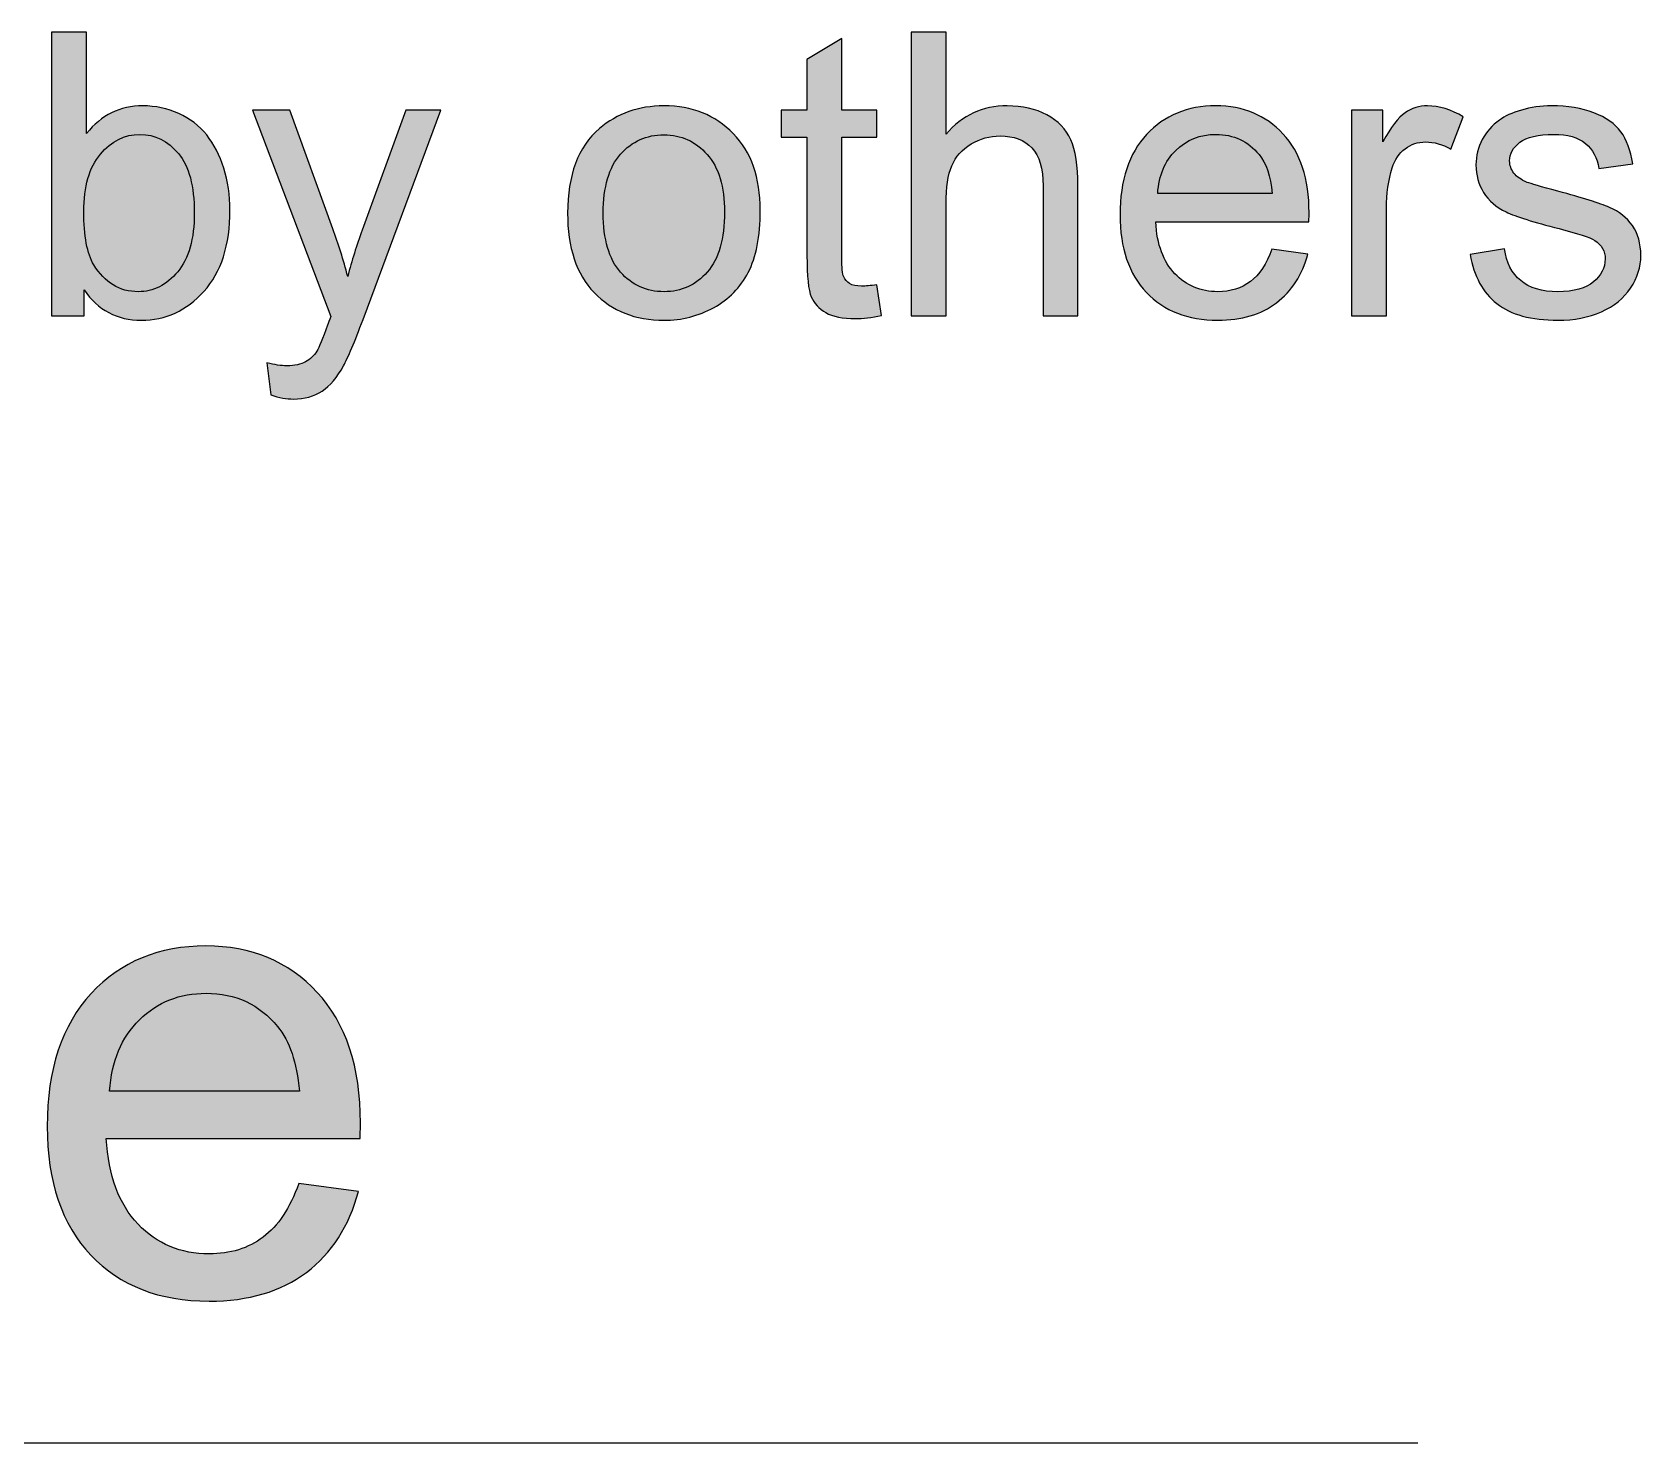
# Model space of a CAD drawing. Extents: x -3.7 to 85.1, y -41.7 to 15.
# Drawn here: x 78.3 to 85.1, y -39.02 to -33.05 of the extents above; entities that cross this region are included whole.
import ezdxf

# ---------------------------------------------------------------- set-up
doc = ezdxf.new("R2010")
doc.units = 0
doc.header["$MEASUREMENT"] = 0
doc.layers.add('LAYER_1', color=7, linetype='CONTINUOUS')

msp = doc.modelspace()

# ---------------------------------------------------------------- hatches: boundary and pattern name
at = {"layer": 'LAYER_1'}
h = msp.add_hatch(color=250, dxfattribs=at)
edge = h.paths.add_edge_path()
edge.add_spline(control_points=[(78.5198, -34.2496), (78.5198, -34.2496), (78.3823, -34.2496), (78.3823, -34.2496), (78.3823, -34.2496), (78.3823, -33.0494), (78.3823, -33.0494), (78.3823, -33.0494), (78.5299, -33.0494), (78.5299, -33.0494), (78.5299, -33.0494), (78.5299, -33.4777), (78.5299, -33.4777), (78.5921, -33.4), (78.6715, -33.3612), (78.7681, -33.3612), (78.8215, -33.3612), (78.8724, -33.3718), (78.9201, -33.3933), (78.9679, -33.4148), (79.007, -33.4453), (79.0381, -33.4841), (79.0688, -33.5232), (79.093, -33.5701), (79.1104, -33.6252), (79.128, -33.6799), (79.1367, -33.7389), (79.1367, -33.8015), (79.1367, -33.9501), (79.0998, -34.0652), (79.0262, -34.1463), (78.9525, -34.2275), (78.8642, -34.2681), (78.7611, -34.2681), (78.6586, -34.2681), (78.5782, -34.2253), (78.5198, -34.1401), (78.5198, -34.1401), (78.5198, -34.2496), (78.5198, -34.2496)], knot_values=[0, 0, 0, 0, 0.076923, 0.076923, 0.076923, 0.153846, 0.153846, 0.153846, 0.230769, 0.230769, 0.230769, 0.307692, 0.307692, 0.307692, 0.384615, 0.384615, 0.384615, 0.461538, 0.461538, 0.461538, 0.538462, 0.538462, 0.538462, 0.615385, 0.615385, 0.615385, 0.692308, 0.692308, 0.692308, 0.769231, 0.769231, 0.769231, 0.846154, 0.846154, 0.846154, 0.923077, 0.923077, 0.923077, 1, 1, 1, 1], degree=3, periodic=1)
h = msp.add_hatch(color=250, dxfattribs=at)
edge = h.paths.add_edge_path()
edge.add_spline(control_points=[(82.0182, -34.2496), (82.0182, -34.2496), (82.0182, -33.0494), (82.0182, -33.0494), (82.0182, -33.0494), (82.1657, -33.0494), (82.1657, -33.0494), (82.1657, -33.0494), (82.1657, -33.4813), (82.1657, -33.4813), (82.2342, -33.4011), (82.3205, -33.3612), (82.425, -33.3612), (82.489, -33.3612), (82.5446, -33.3738), (82.5921, -33.3992), (82.6393, -33.4246), (82.6731, -33.4595), (82.6935, -33.5042), (82.7139, -33.549), (82.7239, -33.614), (82.7239, -33.699), (82.7239, -33.699), (82.7239, -34.2496), (82.7239, -34.2496), (82.7239, -34.2496), (82.5764, -34.2496), (82.5764, -34.2496), (82.5764, -34.2496), (82.5764, -33.6995), (82.5764, -33.6995), (82.5764, -33.6261), (82.5605, -33.5724), (82.529, -33.5389), (82.4971, -33.5053), (82.4524, -33.4886), (82.3943, -33.4886), (82.351, -33.4886), (82.3102, -33.4998), (82.2719, -33.5224), (82.2336, -33.545), (82.2065, -33.5757), (82.1901, -33.6146), (82.1739, -33.6531), (82.1657, -33.7065), (82.1657, -33.7747), (82.1657, -33.7747), (82.1657, -34.2496), (82.1657, -34.2496), (82.1657, -34.2496), (82.0182, -34.2496), (82.0182, -34.2496)], knot_values=[0, 0, 0, 0, 0.058824, 0.058824, 0.058824, 0.117647, 0.117647, 0.117647, 0.176471, 0.176471, 0.176471, 0.235294, 0.235294, 0.235294, 0.294118, 0.294118, 0.294118, 0.352941, 0.352941, 0.352941, 0.411765, 0.411765, 0.411765, 0.470588, 0.470588, 0.470588, 0.529412, 0.529412, 0.529412, 0.588235, 0.588235, 0.588235, 0.647059, 0.647059, 0.647059, 0.705882, 0.705882, 0.705882, 0.764706, 0.764706, 0.764706, 0.823529, 0.823529, 0.823529, 0.882353, 0.882353, 0.882353, 0.941176, 0.941176, 0.941176, 1, 1, 1, 1], degree=3, periodic=1)
h = msp.add_hatch(color=250, dxfattribs=at)
edge = h.paths.add_edge_path()
edge.add_spline(control_points=[(81.8727, -34.1181), (81.8727, -34.1181), (81.8928, -34.2482), (81.8928, -34.2482), (81.8514, -34.2569), (81.8143, -34.2613), (81.7819, -34.2613), (81.7285, -34.2613), (81.6871, -34.2529), (81.6576, -34.2359), (81.6282, -34.2189), (81.6076, -34.1968), (81.5956, -34.1692), (81.5835, -34.1415), (81.5776, -34.0833), (81.5776, -33.9948), (81.5776, -33.9948), (81.5776, -33.4936), (81.5776, -33.4936), (81.5776, -33.4936), (81.4687, -33.4936), (81.4687, -33.4936), (81.4687, -33.4936), (81.4687, -33.3796), (81.4687, -33.3796), (81.4687, -33.3796), (81.5776, -33.3796), (81.5776, -33.3796), (81.5776, -33.3796), (81.5776, -33.1644), (81.5776, -33.1644), (81.5776, -33.1644), (81.7251, -33.0759), (81.7251, -33.0759), (81.7251, -33.0759), (81.7251, -33.3796), (81.7251, -33.3796), (81.7251, -33.3796), (81.8727, -33.3796), (81.8727, -33.3796), (81.8727, -33.3796), (81.8727, -33.4936), (81.8727, -33.4936), (81.8727, -33.4936), (81.7251, -33.4936), (81.7251, -33.4936), (81.7251, -33.4936), (81.7251, -34.0032), (81.7251, -34.0032), (81.7251, -34.0454), (81.7277, -34.0725), (81.733, -34.0845), (81.738, -34.0965), (81.7464, -34.106), (81.7581, -34.1132), (81.7699, -34.1203), (81.7866, -34.1239), (81.8084, -34.1239), (81.8247, -34.1239), (81.8461, -34.1219), (81.8727, -34.1181)], knot_values=[0, 0, 0, 0, 0.05, 0.05, 0.05, 0.1, 0.1, 0.1, 0.15, 0.15, 0.15, 0.2, 0.2, 0.2, 0.25, 0.25, 0.25, 0.3, 0.3, 0.3, 0.35, 0.35, 0.35, 0.4, 0.4, 0.4, 0.45, 0.45, 0.45, 0.5, 0.5, 0.5, 0.55, 0.55, 0.55, 0.6, 0.6, 0.6, 0.65, 0.65, 0.65, 0.7, 0.7, 0.7, 0.75, 0.75, 0.75, 0.8, 0.8, 0.8, 0.85, 0.85, 0.85, 0.9, 0.9, 0.9, 0.95, 0.95, 0.95, 1, 1, 1, 1], degree=3, periodic=1)
h = msp.add_hatch(color=250, dxfattribs=at)
edge = h.paths.add_edge_path()
edge.add_spline(control_points=[(79.3096, -34.5841), (79.3096, -34.5841), (79.2928, -34.4477), (79.2928, -34.4477), (79.3253, -34.4564), (79.3531, -34.4609), (79.3772, -34.4609), (79.4101, -34.4609), (79.4365, -34.4552), (79.456, -34.4444), (79.4759, -34.4335), (79.4921, -34.4181), (79.5046, -34.3985), (79.5139, -34.3838), (79.5289, -34.3471), (79.5496, -34.2884), (79.5524, -34.2804), (79.5566, -34.2683), (79.5627, -34.2524), (79.5627, -34.2524), (79.2325, -33.3796), (79.2325, -33.3796), (79.2325, -33.3796), (79.3901, -33.3796), (79.3901, -33.3796), (79.3901, -33.3796), (79.5716, -33.882), (79.5716, -33.882), (79.5954, -33.9453), (79.6164, -34.0124), (79.635, -34.0829), (79.6521, -34.0166), (79.6722, -33.9512), (79.6957, -33.8869), (79.6957, -33.8869), (79.8812, -33.3796), (79.8812, -33.3796), (79.8812, -33.3796), (80.0285, -33.3796), (80.0285, -33.3796), (80.0285, -33.3796), (79.6996, -34.2647), (79.6996, -34.2647), (79.6641, -34.36), (79.6364, -34.4253), (79.6167, -34.4614), (79.5904, -34.5098), (79.5601, -34.5452), (79.5264, -34.5678), (79.4923, -34.5905), (79.4518, -34.6016), (79.4048, -34.6016), (79.3764, -34.6016), (79.3445, -34.5958), (79.3096, -34.5841)], knot_values=[0, 0, 0, 0, 0.055556, 0.055556, 0.055556, 0.111111, 0.111111, 0.111111, 0.166667, 0.166667, 0.166667, 0.222222, 0.222222, 0.222222, 0.277778, 0.277778, 0.277778, 0.333333, 0.333333, 0.333333, 0.388889, 0.388889, 0.388889, 0.444444, 0.444444, 0.444444, 0.5, 0.5, 0.5, 0.555556, 0.555556, 0.555556, 0.611111, 0.611111, 0.611111, 0.666667, 0.666667, 0.666667, 0.722222, 0.722222, 0.722222, 0.777778, 0.777778, 0.777778, 0.833333, 0.833333, 0.833333, 0.888889, 0.888889, 0.888889, 0.944444, 0.944444, 0.944444, 1, 1, 1, 1], degree=3, periodic=1)
h = msp.add_hatch(color=250, dxfattribs=at)
edge = h.paths.add_edge_path()
edge.add_spline(control_points=[(80.5648, -33.8146), (80.5648, -33.654), (80.6096, -33.535), (80.6993, -33.4575), (80.7739, -33.3933), (80.8652, -33.3612), (80.9727, -33.3612), (81.0921, -33.3612), (81.1899, -33.4003), (81.2659, -33.4785), (81.3416, -33.5564), (81.3796, -33.6646), (81.3796, -33.8023), (81.3796, -33.9141), (81.3627, -34.0018), (81.3293, -34.0658), (81.2957, -34.1298), (81.2468, -34.1795), (81.1826, -34.215), (81.1186, -34.2504), (81.0485, -34.2681), (80.9727, -34.2681), (80.851, -34.2681), (80.7526, -34.2292), (80.6774, -34.1512), (80.6023, -34.0733), (80.5648, -33.961), (80.5648, -33.8146)], knot_values=[0, 0, 0, 0, 0.111111, 0.111111, 0.111111, 0.222222, 0.222222, 0.222222, 0.333333, 0.333333, 0.333333, 0.444444, 0.444444, 0.444444, 0.555556, 0.555556, 0.555556, 0.666667, 0.666667, 0.666667, 0.777778, 0.777778, 0.777778, 0.888889, 0.888889, 0.888889, 1, 1, 1, 1], degree=3, periodic=1)
h = msp.add_hatch(color=250, dxfattribs=at)
edge = h.paths.add_edge_path()
edge.add_spline(control_points=[(83.5439, -33.968), (83.5439, -33.968), (83.6965, -33.9881), (83.6965, -33.9881), (83.6727, -34.0767), (83.6283, -34.1457), (83.5635, -34.1946), (83.4987, -34.2435), (83.416, -34.2681), (83.3151, -34.2681), (83.1883, -34.2681), (83.0877, -34.2289), (83.0134, -34.1507), (82.939, -34.0728), (82.9019, -33.963), (82.9019, -33.8218), (82.9019, -33.676), (82.9393, -33.5626), (83.0145, -33.4821), (83.0897, -33.4014), (83.1872, -33.3612), (83.307, -33.3612), (83.423, -33.3612), (83.5177, -33.4006), (83.5912, -33.4796), (83.6647, -33.5587), (83.7016, -33.6699), (83.7016, -33.8132), (83.7016, -33.8218), (83.7013, -33.835), (83.7007, -33.8524), (83.7007, -33.8524), (83.0528, -33.8524), (83.0528, -33.8524), (83.0584, -33.9476), (83.0852, -34.0208), (83.1338, -34.0713), (83.1822, -34.1219), (83.2428, -34.1474), (83.3151, -34.1474), (83.369, -34.1474), (83.4151, -34.1331), (83.4531, -34.1046), (83.4914, -34.0761), (83.5216, -34.0306), (83.5439, -33.968)], knot_values=[0, 0, 0, 0, 0.066667, 0.066667, 0.066667, 0.133333, 0.133333, 0.133333, 0.2, 0.2, 0.2, 0.266667, 0.266667, 0.266667, 0.333333, 0.333333, 0.333333, 0.4, 0.4, 0.4, 0.466667, 0.466667, 0.466667, 0.533333, 0.533333, 0.533333, 0.6, 0.6, 0.6, 0.666667, 0.666667, 0.666667, 0.733333, 0.733333, 0.733333, 0.8, 0.8, 0.8, 0.866667, 0.866667, 0.866667, 0.933333, 0.933333, 0.933333, 1, 1, 1, 1], degree=3, periodic=1)
h = msp.add_hatch(color=250, dxfattribs=at)
edge = h.paths.add_edge_path()
edge.add_spline(control_points=[(83.8811, -34.2496), (83.8811, -34.2496), (83.8811, -33.3796), (83.8811, -33.3796), (83.8811, -33.3796), (84.0136, -33.3796), (84.0136, -33.3796), (84.0136, -33.3796), (84.0136, -33.5129), (84.0136, -33.5129), (84.0474, -33.4512), (84.0787, -33.4103), (84.1075, -33.3907), (84.1363, -33.3709), (84.1679, -33.3612), (84.2022, -33.3612), (84.2519, -33.3612), (84.3025, -33.3768), (84.3539, -33.4078), (84.3539, -33.4078), (84.3013, -33.5439), (84.3013, -33.5439), (84.2656, -33.5238), (84.2299, -33.5137), (84.1941, -33.5137), (84.162, -33.5137), (84.1331, -33.5235), (84.1078, -33.5427), (84.0824, -33.562), (84.0642, -33.5889), (84.0533, -33.6232), (84.0368, -33.6755), (84.0287, -33.7327), (84.0287, -33.795), (84.0287, -33.795), (84.0287, -34.2496), (84.0287, -34.2496), (84.0287, -34.2496), (83.8811, -34.2496), (83.8811, -34.2496)], knot_values=[0, 0, 0, 0, 0.076923, 0.076923, 0.076923, 0.153846, 0.153846, 0.153846, 0.230769, 0.230769, 0.230769, 0.307692, 0.307692, 0.307692, 0.384615, 0.384615, 0.384615, 0.461538, 0.461538, 0.461538, 0.538462, 0.538462, 0.538462, 0.615385, 0.615385, 0.615385, 0.692308, 0.692308, 0.692308, 0.769231, 0.769231, 0.769231, 0.846154, 0.846154, 0.846154, 0.923077, 0.923077, 0.923077, 1, 1, 1, 1], degree=3, periodic=1)
h = msp.add_hatch(color=250, dxfattribs=at)
edge = h.paths.add_edge_path()
edge.add_spline(control_points=[(84.3824, -33.9898), (84.3824, -33.9898), (84.5282, -33.9664), (84.5282, -33.9664), (84.5364, -34.0247), (84.5593, -34.0694), (84.5967, -34.1007), (84.6342, -34.1317), (84.6867, -34.1474), (84.7537, -34.1474), (84.8216, -34.1474), (84.8719, -34.1337), (84.9048, -34.106), (84.9376, -34.0787), (84.9541, -34.0462), (84.9541, -34.009), (84.9541, -33.9758), (84.9393, -33.9495), (84.9099, -33.9306), (84.8892, -33.9175), (84.839, -33.901), (84.759, -33.8806), (84.6512, -33.8534), (84.5766, -33.83), (84.5347, -33.8101), (84.493, -33.79), (84.4615, -33.7626), (84.4399, -33.7274), (84.4184, -33.6925), (84.4076, -33.6537), (84.4076, -33.6112), (84.4076, -33.5724), (84.4165, -33.5366), (84.4341, -33.5037), (84.4519, -33.4707), (84.476, -33.4433), (84.5065, -33.4215), (84.5294, -33.4047), (84.5607, -33.3905), (84.6001, -33.3787), (84.6397, -33.367), (84.6819, -33.3612), (84.7271, -33.3612), (84.7953, -33.3612), (84.8551, -33.3709), (84.9065, -33.3907), (84.9582, -33.4103), (84.9962, -33.4372), (85.0208, -33.4707), (85.0451, -33.5045), (85.0621, -33.5495), (85.0714, -33.6059), (85.0714, -33.6059), (84.9273, -33.6261), (84.9273, -33.6261), (84.9208, -33.5808), (84.9018, -33.5453), (84.8705, -33.5199), (84.8393, -33.4944), (84.795, -33.4818), (84.7378, -33.4818), (84.6704, -33.4818), (84.6222, -33.493), (84.5933, -33.5154), (84.5646, -33.5378), (84.5501, -33.564), (84.5501, -33.5939), (84.5501, -33.6129), (84.5559, -33.6302), (84.5679, -33.6456), (84.5799, -33.6613), (84.5987, -33.6744), (84.6244, -33.6847), (84.6392, -33.6903), (84.6822, -33.7029), (84.7543, -33.7224), (84.8582, -33.7501), (84.9308, -33.7729), (84.9722, -33.7906), (85.0136, -33.8081), (85.0459, -33.8341), (85.0694, -33.8677), (85.0931, -33.9015), (85.105, -33.9434), (85.105, -33.9937), (85.105, -34.0426), (85.0907, -34.0887), (85.0619, -34.132), (85.0331, -34.1753), (84.9918, -34.2089), (84.9379, -34.2326), (84.8836, -34.2563), (84.8225, -34.2681), (84.7543, -34.2681), (84.6414, -34.2681), (84.5551, -34.2446), (84.4959, -34.1979), (84.4366, -34.1509), (84.3989, -34.0817), (84.3824, -33.9898)], knot_values=[0, 0, 0, 0, 0.030303, 0.030303, 0.030303, 0.060606, 0.060606, 0.060606, 0.090909, 0.090909, 0.090909, 0.121212, 0.121212, 0.121212, 0.151515, 0.151515, 0.151515, 0.181818, 0.181818, 0.181818, 0.212121, 0.212121, 0.212121, 0.242424, 0.242424, 0.242424, 0.272727, 0.272727, 0.272727, 0.30303, 0.30303, 0.30303, 0.333333, 0.333333, 0.333333, 0.363636, 0.363636, 0.363636, 0.393939, 0.393939, 0.393939, 0.424242, 0.424242, 0.424242, 0.454545, 0.454545, 0.454545, 0.484848, 0.484848, 0.484848, 0.515152, 0.515152, 0.515152, 0.545455, 0.545455, 0.545455, 0.575758, 0.575758, 0.575758, 0.606061, 0.606061, 0.606061, 0.636364, 0.636364, 0.636364, 0.666667, 0.666667, 0.666667, 0.69697, 0.69697, 0.69697, 0.727273, 0.727273, 0.727273, 0.757576, 0.757576, 0.757576, 0.787879, 0.787879, 0.787879, 0.818182, 0.818182, 0.818182, 0.848485, 0.848485, 0.848485, 0.878788, 0.878788, 0.878788, 0.909091, 0.909091, 0.909091, 0.939394, 0.939394, 0.939394, 0.969697, 0.969697, 0.969697, 1, 1, 1, 1], degree=3, periodic=1)
h = msp.add_hatch(color=250, dxfattribs=at)
edge = h.paths.add_edge_path()
edge.add_spline(control_points=[(78.5181, -33.8081), (78.5181, -33.9121), (78.5324, -33.9872), (78.5605, -34.0336), (78.607, -34.1093), (78.6696, -34.1474), (78.7485, -34.1474), (78.8131, -34.1474), (78.8687, -34.1194), (78.9154, -34.0635), (78.9623, -34.0077), (78.9858, -33.9244), (78.9858, -33.8138), (78.9858, -33.7004), (78.9634, -33.6168), (78.9185, -33.5629), (78.8735, -33.5089), (78.819, -33.4818), (78.7553, -33.4818), (78.6908, -33.4818), (78.6351, -33.5098), (78.5885, -33.5656), (78.5416, -33.6215), (78.5181, -33.7023), (78.5181, -33.8081)], knot_values=[0, 0, 0, 0, 0.125, 0.125, 0.125, 0.25, 0.25, 0.25, 0.375, 0.375, 0.375, 0.5, 0.5, 0.5, 0.625, 0.625, 0.625, 0.75, 0.75, 0.75, 0.875, 0.875, 0.875, 1, 1, 1, 1], degree=3, periodic=1)
h = msp.add_hatch(color=250, dxfattribs=at)
edge = h.paths.add_edge_path()
edge.add_spline(control_points=[(80.7157, -33.8149), (80.7157, -33.9261), (80.7401, -34.0093), (80.7887, -34.0644), (80.8376, -34.1197), (80.8988, -34.1474), (80.9727, -34.1474), (81.0459, -34.1474), (81.1068, -34.1197), (81.1558, -34.0641), (81.2044, -34.0085), (81.2287, -33.9238), (81.2287, -33.8101), (81.2287, -33.7029), (81.2041, -33.6215), (81.1552, -33.5665), (81.1064, -33.5112), (81.0454, -33.4835), (80.9727, -33.4835), (80.8988, -33.4835), (80.8376, -33.5109), (80.7887, -33.5659), (80.7401, -33.621), (80.7157, -33.704), (80.7157, -33.8149)], knot_values=[0, 0, 0, 0, 0.125, 0.125, 0.125, 0.25, 0.25, 0.25, 0.375, 0.375, 0.375, 0.5, 0.5, 0.5, 0.625, 0.625, 0.625, 0.75, 0.75, 0.75, 0.875, 0.875, 0.875, 1, 1, 1, 1], degree=3, periodic=1)
h = msp.add_hatch(color=250, dxfattribs=at)
edge = h.paths.add_edge_path()
edge.add_spline(control_points=[(83.0612, -33.7316), (83.0612, -33.7316), (83.5456, -33.7316), (83.5456, -33.7316), (83.5392, -33.6584), (83.5205, -33.6037), (83.4901, -33.5671), (83.4434, -33.5104), (83.3825, -33.4818), (83.3079, -33.4818), (83.2402, -33.4818), (83.1836, -33.5045), (83.1374, -33.5498), (83.0916, -33.595), (83.0662, -33.6556), (83.0612, -33.7316)], knot_values=[0, 0, 0, 0, 0.2, 0.2, 0.2, 0.4, 0.4, 0.4, 0.6, 0.6, 0.6, 0.8, 0.8, 0.8, 1, 1, 1, 1], degree=3, periodic=1)
h = msp.add_hatch(color=250, dxfattribs=at)
edge = h.paths.add_edge_path()
edge.add_spline(control_points=[(79.4274, -37.921), (79.4274, -37.921), (79.6801, -37.9544), (79.6801, -37.9544), (79.6408, -38.1011), (79.5672, -38.2155), (79.4599, -38.2965), (79.3524, -38.3775), (79.2154, -38.4182), (79.0483, -38.4182), (78.8381, -38.4182), (78.6715, -38.3534), (78.5483, -38.2238), (78.4252, -38.0946), (78.3636, -37.9127), (78.3636, -37.6789), (78.3636, -37.4373), (78.4256, -37.2493), (78.5501, -37.116), (78.6747, -36.9822), (78.8362, -36.9156), (79.0349, -36.9156), (79.227, -36.9156), (79.3839, -36.9808), (79.5056, -37.1118), (79.6274, -37.2428), (79.6885, -37.427), (79.6885, -37.6645), (79.6885, -37.6789), (79.6881, -37.7007), (79.6871, -37.7294), (79.6871, -37.7294), (78.6136, -37.7294), (78.6136, -37.7294), (78.6228, -37.8872), (78.6673, -38.0085), (78.7478, -38.0923), (78.8279, -38.1761), (78.9284, -38.2182), (79.0483, -38.2182), (79.1376, -38.2182), (79.214, -38.1947), (79.277, -38.1474), (79.3404, -38.1002), (79.3904, -38.0247), (79.4274, -37.921)], knot_values=[0, 0, 0, 0, 0.066667, 0.066667, 0.066667, 0.133333, 0.133333, 0.133333, 0.2, 0.2, 0.2, 0.266667, 0.266667, 0.266667, 0.333333, 0.333333, 0.333333, 0.4, 0.4, 0.4, 0.466667, 0.466667, 0.466667, 0.533333, 0.533333, 0.533333, 0.6, 0.6, 0.6, 0.666667, 0.666667, 0.666667, 0.733333, 0.733333, 0.733333, 0.8, 0.8, 0.8, 0.866667, 0.866667, 0.866667, 0.933333, 0.933333, 0.933333, 1, 1, 1, 1], degree=3, periodic=1)
h = msp.add_hatch(color=250, dxfattribs=at)
edge = h.paths.add_edge_path()
edge.add_spline(control_points=[(78.6275, -37.5294), (78.6275, -37.5294), (79.4302, -37.5294), (79.4302, -37.5294), (79.4196, -37.4081), (79.3885, -37.3173), (79.3381, -37.2567), (79.2607, -37.1627), (79.1599, -37.1156), (79.0362, -37.1156), (78.9242, -37.1156), (78.8302, -37.153), (78.7538, -37.228), (78.6779, -37.303), (78.6358, -37.4035), (78.6275, -37.5294)], knot_values=[0, 0, 0, 0, 0.2, 0.2, 0.2, 0.4, 0.4, 0.4, 0.6, 0.6, 0.6, 0.8, 0.8, 0.8, 1, 1, 1, 1], degree=3, periodic=1)

# ---------------------------------------------------------------- linework, layer by layer
at = {"layer": 'LAYER_1', "color": 250}
for points, knots in [([(78.5198, -34.2496), (78.5198, -34.2496), (78.3823, -34.2496), (78.3823, -34.2496), (78.3823, -34.2496), (78.3823, -33.0494), (78.3823, -33.0494), (78.3823, -33.0494), (78.5299, -33.0494), (78.5299, -33.0494), (78.5299, -33.0494), (78.5299, -33.4777), (78.5299, -33.4777), (78.5921, -33.4), (78.6715, -33.3612), (78.7681, -33.3612), (78.8215, -33.3612), (78.8724, -33.3718), (78.9201, -33.3933), (78.9679, -33.4148), (79.007, -33.4453), (79.0381, -33.4841), (79.0688, -33.5232), (79.093, -33.5701), (79.1104, -33.6252), (79.128, -33.6799), (79.1367, -33.7389), (79.1367, -33.8015), (79.1367, -33.9501), (79.0998, -34.0652), (79.0262, -34.1463), (78.9525, -34.2275), (78.8642, -34.2681), (78.7611, -34.2681), (78.6586, -34.2681), (78.5782, -34.2253), (78.5198, -34.1401), (78.5198, -34.1401), (78.5198, -34.2496), (78.5198, -34.2496)], [0, 0, 0, 0, 0.076923, 0.076923, 0.076923, 0.153846, 0.153846, 0.153846, 0.230769, 0.230769, 0.230769, 0.307692, 0.307692, 0.307692, 0.384615, 0.384615, 0.384615, 0.461538, 0.461538, 0.461538, 0.538462, 0.538462, 0.538462, 0.615385, 0.615385, 0.615385, 0.692308, 0.692308, 0.692308, 0.769231, 0.769231, 0.769231, 0.846154, 0.846154, 0.846154, 0.923077, 0.923077, 0.923077, 1, 1, 1, 1]), ([(82.0182, -34.2496), (82.0182, -34.2496), (82.0182, -33.0494), (82.0182, -33.0494), (82.0182, -33.0494), (82.1657, -33.0494), (82.1657, -33.0494), (82.1657, -33.0494), (82.1657, -33.4813), (82.1657, -33.4813), (82.2342, -33.4011), (82.3205, -33.3612), (82.425, -33.3612), (82.489, -33.3612), (82.5446, -33.3738), (82.5921, -33.3992), (82.6393, -33.4246), (82.6731, -33.4595), (82.6935, -33.5042), (82.7139, -33.549), (82.7239, -33.614), (82.7239, -33.699), (82.7239, -33.699), (82.7239, -34.2496), (82.7239, -34.2496), (82.7239, -34.2496), (82.5764, -34.2496), (82.5764, -34.2496), (82.5764, -34.2496), (82.5764, -33.6995), (82.5764, -33.6995), (82.5764, -33.6261), (82.5605, -33.5724), (82.529, -33.5389), (82.4971, -33.5053), (82.4524, -33.4886), (82.3943, -33.4886), (82.351, -33.4886), (82.3102, -33.4998), (82.2719, -33.5224), (82.2336, -33.545), (82.2065, -33.5757), (82.1901, -33.6146), (82.1739, -33.6531), (82.1657, -33.7065), (82.1657, -33.7747), (82.1657, -33.7747), (82.1657, -34.2496), (82.1657, -34.2496), (82.1657, -34.2496), (82.0182, -34.2496), (82.0182, -34.2496)], [0, 0, 0, 0, 0.058824, 0.058824, 0.058824, 0.117647, 0.117647, 0.117647, 0.176471, 0.176471, 0.176471, 0.235294, 0.235294, 0.235294, 0.294118, 0.294118, 0.294118, 0.352941, 0.352941, 0.352941, 0.411765, 0.411765, 0.411765, 0.470588, 0.470588, 0.470588, 0.529412, 0.529412, 0.529412, 0.588235, 0.588235, 0.588235, 0.647059, 0.647059, 0.647059, 0.705882, 0.705882, 0.705882, 0.764706, 0.764706, 0.764706, 0.823529, 0.823529, 0.823529, 0.882353, 0.882353, 0.882353, 0.941176, 0.941176, 0.941176, 1, 1, 1, 1]), ([(81.8727, -34.1181), (81.8727, -34.1181), (81.8928, -34.2482), (81.8928, -34.2482), (81.8514, -34.2569), (81.8143, -34.2613), (81.7819, -34.2613), (81.7285, -34.2613), (81.6871, -34.2529), (81.6576, -34.2359), (81.6282, -34.2189), (81.6076, -34.1968), (81.5956, -34.1692), (81.5835, -34.1415), (81.5776, -34.0833), (81.5776, -33.9948), (81.5776, -33.9948), (81.5776, -33.4936), (81.5776, -33.4936), (81.5776, -33.4936), (81.4687, -33.4936), (81.4687, -33.4936), (81.4687, -33.4936), (81.4687, -33.3796), (81.4687, -33.3796), (81.4687, -33.3796), (81.5776, -33.3796), (81.5776, -33.3796), (81.5776, -33.3796), (81.5776, -33.1644), (81.5776, -33.1644), (81.5776, -33.1644), (81.7251, -33.0759), (81.7251, -33.0759), (81.7251, -33.0759), (81.7251, -33.3796), (81.7251, -33.3796), (81.7251, -33.3796), (81.8727, -33.3796), (81.8727, -33.3796), (81.8727, -33.3796), (81.8727, -33.4936), (81.8727, -33.4936), (81.8727, -33.4936), (81.7251, -33.4936), (81.7251, -33.4936), (81.7251, -33.4936), (81.7251, -34.0032), (81.7251, -34.0032), (81.7251, -34.0454), (81.7277, -34.0725), (81.733, -34.0845), (81.738, -34.0965), (81.7464, -34.106), (81.7581, -34.1132), (81.7699, -34.1203), (81.7866, -34.1239), (81.8084, -34.1239), (81.8247, -34.1239), (81.8461, -34.1219), (81.8727, -34.1181)], [0, 0, 0, 0, 0.05, 0.05, 0.05, 0.1, 0.1, 0.1, 0.15, 0.15, 0.15, 0.2, 0.2, 0.2, 0.25, 0.25, 0.25, 0.3, 0.3, 0.3, 0.35, 0.35, 0.35, 0.4, 0.4, 0.4, 0.45, 0.45, 0.45, 0.5, 0.5, 0.5, 0.55, 0.55, 0.55, 0.6, 0.6, 0.6, 0.65, 0.65, 0.65, 0.7, 0.7, 0.7, 0.75, 0.75, 0.75, 0.8, 0.8, 0.8, 0.85, 0.85, 0.85, 0.9, 0.9, 0.9, 0.95, 0.95, 0.95, 1, 1, 1, 1]), ([(79.3096, -34.5841), (79.3096, -34.5841), (79.2928, -34.4477), (79.2928, -34.4477), (79.3253, -34.4564), (79.3531, -34.4609), (79.3772, -34.4609), (79.4101, -34.4609), (79.4365, -34.4552), (79.456, -34.4444), (79.4759, -34.4335), (79.4921, -34.4181), (79.5046, -34.3985), (79.5139, -34.3838), (79.5289, -34.3471), (79.5496, -34.2884), (79.5524, -34.2804), (79.5566, -34.2683), (79.5627, -34.2524), (79.5627, -34.2524), (79.2325, -33.3796), (79.2325, -33.3796), (79.2325, -33.3796), (79.3901, -33.3796), (79.3901, -33.3796), (79.3901, -33.3796), (79.5716, -33.882), (79.5716, -33.882), (79.5954, -33.9453), (79.6164, -34.0124), (79.635, -34.0829), (79.6521, -34.0166), (79.6722, -33.9512), (79.6957, -33.8869), (79.6957, -33.8869), (79.8812, -33.3796), (79.8812, -33.3796), (79.8812, -33.3796), (80.0285, -33.3796), (80.0285, -33.3796), (80.0285, -33.3796), (79.6996, -34.2647), (79.6996, -34.2647), (79.6641, -34.36), (79.6364, -34.4253), (79.6167, -34.4614), (79.5904, -34.5098), (79.5601, -34.5452), (79.5264, -34.5678), (79.4923, -34.5905), (79.4518, -34.6016), (79.4048, -34.6016), (79.3764, -34.6016), (79.3445, -34.5958), (79.3096, -34.5841)], [0, 0, 0, 0, 0.055556, 0.055556, 0.055556, 0.111111, 0.111111, 0.111111, 0.166667, 0.166667, 0.166667, 0.222222, 0.222222, 0.222222, 0.277778, 0.277778, 0.277778, 0.333333, 0.333333, 0.333333, 0.388889, 0.388889, 0.388889, 0.444444, 0.444444, 0.444444, 0.5, 0.5, 0.5, 0.555556, 0.555556, 0.555556, 0.611111, 0.611111, 0.611111, 0.666667, 0.666667, 0.666667, 0.722222, 0.722222, 0.722222, 0.777778, 0.777778, 0.777778, 0.833333, 0.833333, 0.833333, 0.888889, 0.888889, 0.888889, 0.944444, 0.944444, 0.944444, 1, 1, 1, 1]), ([(80.5648, -33.8146), (80.5648, -33.654), (80.6096, -33.535), (80.6993, -33.4575), (80.7739, -33.3933), (80.8652, -33.3612), (80.9727, -33.3612), (81.0921, -33.3612), (81.1899, -33.4003), (81.2659, -33.4785), (81.3416, -33.5564), (81.3796, -33.6646), (81.3796, -33.8023), (81.3796, -33.9141), (81.3627, -34.0018), (81.3293, -34.0658), (81.2957, -34.1298), (81.2468, -34.1795), (81.1826, -34.215), (81.1186, -34.2504), (81.0485, -34.2681), (80.9727, -34.2681), (80.851, -34.2681), (80.7526, -34.2292), (80.6774, -34.1512), (80.6023, -34.0733), (80.5648, -33.961), (80.5648, -33.8146)], [0, 0, 0, 0, 0.111111, 0.111111, 0.111111, 0.222222, 0.222222, 0.222222, 0.333333, 0.333333, 0.333333, 0.444444, 0.444444, 0.444444, 0.555556, 0.555556, 0.555556, 0.666667, 0.666667, 0.666667, 0.777778, 0.777778, 0.777778, 0.888889, 0.888889, 0.888889, 1, 1, 1, 1]), ([(83.5439, -33.968), (83.5439, -33.968), (83.6965, -33.9881), (83.6965, -33.9881), (83.6727, -34.0767), (83.6283, -34.1457), (83.5635, -34.1946), (83.4987, -34.2435), (83.416, -34.2681), (83.3151, -34.2681), (83.1883, -34.2681), (83.0877, -34.2289), (83.0134, -34.1507), (82.939, -34.0728), (82.9019, -33.963), (82.9019, -33.8218), (82.9019, -33.676), (82.9393, -33.5626), (83.0145, -33.4821), (83.0897, -33.4014), (83.1872, -33.3612), (83.307, -33.3612), (83.423, -33.3612), (83.5177, -33.4006), (83.5912, -33.4796), (83.6647, -33.5587), (83.7016, -33.6699), (83.7016, -33.8132), (83.7016, -33.8218), (83.7013, -33.835), (83.7007, -33.8524), (83.7007, -33.8524), (83.0528, -33.8524), (83.0528, -33.8524), (83.0584, -33.9476), (83.0852, -34.0208), (83.1338, -34.0713), (83.1822, -34.1219), (83.2428, -34.1474), (83.3151, -34.1474), (83.369, -34.1474), (83.4151, -34.1331), (83.4531, -34.1046), (83.4914, -34.0761), (83.5216, -34.0306), (83.5439, -33.968)], [0, 0, 0, 0, 0.066667, 0.066667, 0.066667, 0.133333, 0.133333, 0.133333, 0.2, 0.2, 0.2, 0.266667, 0.266667, 0.266667, 0.333333, 0.333333, 0.333333, 0.4, 0.4, 0.4, 0.466667, 0.466667, 0.466667, 0.533333, 0.533333, 0.533333, 0.6, 0.6, 0.6, 0.666667, 0.666667, 0.666667, 0.733333, 0.733333, 0.733333, 0.8, 0.8, 0.8, 0.866667, 0.866667, 0.866667, 0.933333, 0.933333, 0.933333, 1, 1, 1, 1]), ([(83.8811, -34.2496), (83.8811, -34.2496), (83.8811, -33.3796), (83.8811, -33.3796), (83.8811, -33.3796), (84.0136, -33.3796), (84.0136, -33.3796), (84.0136, -33.3796), (84.0136, -33.5129), (84.0136, -33.5129), (84.0474, -33.4512), (84.0787, -33.4103), (84.1075, -33.3907), (84.1363, -33.3709), (84.1679, -33.3612), (84.2022, -33.3612), (84.2519, -33.3612), (84.3025, -33.3768), (84.3539, -33.4078), (84.3539, -33.4078), (84.3013, -33.5439), (84.3013, -33.5439), (84.2656, -33.5238), (84.2299, -33.5137), (84.1941, -33.5137), (84.162, -33.5137), (84.1331, -33.5235), (84.1078, -33.5427), (84.0824, -33.562), (84.0642, -33.5889), (84.0533, -33.6232), (84.0368, -33.6755), (84.0287, -33.7327), (84.0287, -33.795), (84.0287, -33.795), (84.0287, -34.2496), (84.0287, -34.2496), (84.0287, -34.2496), (83.8811, -34.2496), (83.8811, -34.2496)], [0, 0, 0, 0, 0.076923, 0.076923, 0.076923, 0.153846, 0.153846, 0.153846, 0.230769, 0.230769, 0.230769, 0.307692, 0.307692, 0.307692, 0.384615, 0.384615, 0.384615, 0.461538, 0.461538, 0.461538, 0.538462, 0.538462, 0.538462, 0.615385, 0.615385, 0.615385, 0.692308, 0.692308, 0.692308, 0.769231, 0.769231, 0.769231, 0.846154, 0.846154, 0.846154, 0.923077, 0.923077, 0.923077, 1, 1, 1, 1]), ([(84.3824, -33.9898), (84.3824, -33.9898), (84.5282, -33.9664), (84.5282, -33.9664), (84.5364, -34.0247), (84.5593, -34.0694), (84.5967, -34.1007), (84.6342, -34.1317), (84.6867, -34.1474), (84.7537, -34.1474), (84.8216, -34.1474), (84.8719, -34.1337), (84.9048, -34.106), (84.9376, -34.0787), (84.9541, -34.0462), (84.9541, -34.009), (84.9541, -33.9758), (84.9393, -33.9495), (84.9099, -33.9306), (84.8892, -33.9175), (84.839, -33.901), (84.759, -33.8806), (84.6512, -33.8534), (84.5766, -33.83), (84.5347, -33.8101), (84.493, -33.79), (84.4615, -33.7626), (84.4399, -33.7274), (84.4184, -33.6925), (84.4076, -33.6537), (84.4076, -33.6112), (84.4076, -33.5724), (84.4165, -33.5366), (84.4341, -33.5037), (84.4519, -33.4707), (84.476, -33.4433), (84.5065, -33.4215), (84.5294, -33.4047), (84.5607, -33.3905), (84.6001, -33.3787), (84.6397, -33.367), (84.6819, -33.3612), (84.7271, -33.3612), (84.7953, -33.3612), (84.8551, -33.3709), (84.9065, -33.3907), (84.9582, -33.4103), (84.9962, -33.4372), (85.0208, -33.4707), (85.0451, -33.5045), (85.0621, -33.5495), (85.0714, -33.6059), (85.0714, -33.6059), (84.9273, -33.6261), (84.9273, -33.6261), (84.9208, -33.5808), (84.9018, -33.5453), (84.8705, -33.5199), (84.8393, -33.4944), (84.795, -33.4818), (84.7378, -33.4818), (84.6704, -33.4818), (84.6222, -33.493), (84.5933, -33.5154), (84.5646, -33.5378), (84.5501, -33.564), (84.5501, -33.5939), (84.5501, -33.6129), (84.5559, -33.6302), (84.5679, -33.6456), (84.5799, -33.6613), (84.5987, -33.6744), (84.6244, -33.6847), (84.6392, -33.6903), (84.6822, -33.7029), (84.7543, -33.7224), (84.8582, -33.7501), (84.9308, -33.7729), (84.9722, -33.7906), (85.0136, -33.8081), (85.0459, -33.8341), (85.0694, -33.8677), (85.0931, -33.9015), (85.105, -33.9434), (85.105, -33.9937), (85.105, -34.0426), (85.0907, -34.0887), (85.0619, -34.132), (85.0331, -34.1753), (84.9918, -34.2089), (84.9379, -34.2326), (84.8836, -34.2563), (84.8225, -34.2681), (84.7543, -34.2681), (84.6414, -34.2681), (84.5551, -34.2446), (84.4959, -34.1979), (84.4366, -34.1509), (84.3989, -34.0817), (84.3824, -33.9898)], [0, 0, 0, 0, 0.030303, 0.030303, 0.030303, 0.060606, 0.060606, 0.060606, 0.090909, 0.090909, 0.090909, 0.121212, 0.121212, 0.121212, 0.151515, 0.151515, 0.151515, 0.181818, 0.181818, 0.181818, 0.212121, 0.212121, 0.212121, 0.242424, 0.242424, 0.242424, 0.272727, 0.272727, 0.272727, 0.30303, 0.30303, 0.30303, 0.333333, 0.333333, 0.333333, 0.363636, 0.363636, 0.363636, 0.393939, 0.393939, 0.393939, 0.424242, 0.424242, 0.424242, 0.454545, 0.454545, 0.454545, 0.484848, 0.484848, 0.484848, 0.515152, 0.515152, 0.515152, 0.545455, 0.545455, 0.545455, 0.575758, 0.575758, 0.575758, 0.606061, 0.606061, 0.606061, 0.636364, 0.636364, 0.636364, 0.666667, 0.666667, 0.666667, 0.69697, 0.69697, 0.69697, 0.727273, 0.727273, 0.727273, 0.757576, 0.757576, 0.757576, 0.787879, 0.787879, 0.787879, 0.818182, 0.818182, 0.818182, 0.848485, 0.848485, 0.848485, 0.878788, 0.878788, 0.878788, 0.909091, 0.909091, 0.909091, 0.939394, 0.939394, 0.939394, 0.969697, 0.969697, 0.969697, 1, 1, 1, 1]), ([(78.5181, -33.8081), (78.5181, -33.9121), (78.5324, -33.9872), (78.5605, -34.0336), (78.607, -34.1093), (78.6696, -34.1474), (78.7485, -34.1474), (78.8131, -34.1474), (78.8687, -34.1194), (78.9154, -34.0635), (78.9623, -34.0077), (78.9858, -33.9244), (78.9858, -33.8138), (78.9858, -33.7004), (78.9634, -33.6168), (78.9185, -33.5629), (78.8735, -33.5089), (78.819, -33.4818), (78.7553, -33.4818), (78.6908, -33.4818), (78.6351, -33.5098), (78.5885, -33.5656), (78.5416, -33.6215), (78.5181, -33.7023), (78.5181, -33.8081)], [0, 0, 0, 0, 0.125, 0.125, 0.125, 0.25, 0.25, 0.25, 0.375, 0.375, 0.375, 0.5, 0.5, 0.5, 0.625, 0.625, 0.625, 0.75, 0.75, 0.75, 0.875, 0.875, 0.875, 1, 1, 1, 1]), ([(80.7157, -33.8149), (80.7157, -33.9261), (80.7401, -34.0093), (80.7887, -34.0644), (80.8376, -34.1197), (80.8988, -34.1474), (80.9727, -34.1474), (81.0459, -34.1474), (81.1068, -34.1197), (81.1558, -34.0641), (81.2044, -34.0085), (81.2287, -33.9238), (81.2287, -33.8101), (81.2287, -33.7029), (81.2041, -33.6215), (81.1552, -33.5665), (81.1064, -33.5112), (81.0454, -33.4835), (80.9727, -33.4835), (80.8988, -33.4835), (80.8376, -33.5109), (80.7887, -33.5659), (80.7401, -33.621), (80.7157, -33.704), (80.7157, -33.8149)], [0, 0, 0, 0, 0.125, 0.125, 0.125, 0.25, 0.25, 0.25, 0.375, 0.375, 0.375, 0.5, 0.5, 0.5, 0.625, 0.625, 0.625, 0.75, 0.75, 0.75, 0.875, 0.875, 0.875, 1, 1, 1, 1]), ([(83.0612, -33.7316), (83.0612, -33.7316), (83.5456, -33.7316), (83.5456, -33.7316), (83.5392, -33.6584), (83.5205, -33.6037), (83.4901, -33.5671), (83.4434, -33.5104), (83.3825, -33.4818), (83.3079, -33.4818), (83.2402, -33.4818), (83.1836, -33.5045), (83.1374, -33.5498), (83.0916, -33.595), (83.0662, -33.6556), (83.0612, -33.7316)], [0, 0, 0, 0, 0.2, 0.2, 0.2, 0.4, 0.4, 0.4, 0.6, 0.6, 0.6, 0.8, 0.8, 0.8, 1, 1, 1, 1]), ([(79.4274, -37.921), (79.4274, -37.921), (79.6801, -37.9544), (79.6801, -37.9544), (79.6408, -38.1011), (79.5672, -38.2155), (79.4599, -38.2965), (79.3524, -38.3775), (79.2154, -38.4182), (79.0483, -38.4182), (78.8381, -38.4182), (78.6715, -38.3534), (78.5483, -38.2238), (78.4252, -38.0946), (78.3636, -37.9127), (78.3636, -37.6789), (78.3636, -37.4373), (78.4256, -37.2493), (78.5501, -37.116), (78.6747, -36.9822), (78.8362, -36.9156), (79.0349, -36.9156), (79.227, -36.9156), (79.3839, -36.9808), (79.5056, -37.1118), (79.6274, -37.2428), (79.6885, -37.427), (79.6885, -37.6645), (79.6885, -37.6789), (79.6881, -37.7007), (79.6871, -37.7294), (79.6871, -37.7294), (78.6136, -37.7294), (78.6136, -37.7294), (78.6228, -37.8872), (78.6673, -38.0085), (78.7478, -38.0923), (78.8279, -38.1761), (78.9284, -38.2182), (79.0483, -38.2182), (79.1376, -38.2182), (79.214, -38.1947), (79.277, -38.1474), (79.3404, -38.1002), (79.3904, -38.0247), (79.4274, -37.921)], [0, 0, 0, 0, 0.066667, 0.066667, 0.066667, 0.133333, 0.133333, 0.133333, 0.2, 0.2, 0.2, 0.266667, 0.266667, 0.266667, 0.333333, 0.333333, 0.333333, 0.4, 0.4, 0.4, 0.466667, 0.466667, 0.466667, 0.533333, 0.533333, 0.533333, 0.6, 0.6, 0.6, 0.666667, 0.666667, 0.666667, 0.733333, 0.733333, 0.733333, 0.8, 0.8, 0.8, 0.866667, 0.866667, 0.866667, 0.933333, 0.933333, 0.933333, 1, 1, 1, 1]), ([(78.6275, -37.5294), (78.6275, -37.5294), (79.4302, -37.5294), (79.4302, -37.5294), (79.4196, -37.4081), (79.3885, -37.3173), (79.3381, -37.2567), (79.2607, -37.1627), (79.1599, -37.1156), (79.0362, -37.1156), (78.9242, -37.1156), (78.8302, -37.153), (78.7538, -37.228), (78.6779, -37.303), (78.6358, -37.4035), (78.6275, -37.5294)], [0, 0, 0, 0, 0.2, 0.2, 0.2, 0.4, 0.4, 0.4, 0.6, 0.6, 0.6, 0.8, 0.8, 0.8, 1, 1, 1, 1])]:
    msp.add_open_spline(points, degree=3, knots=knots, dxfattribs=at)
msp.add_open_spline([(65.2916, -39.0177), (65.2916, -39.0177), (84.1616, -39.0177), (84.1616, -39.0177)], degree=3, dxfattribs=at)

doc.saveas('drawing.dxf')
